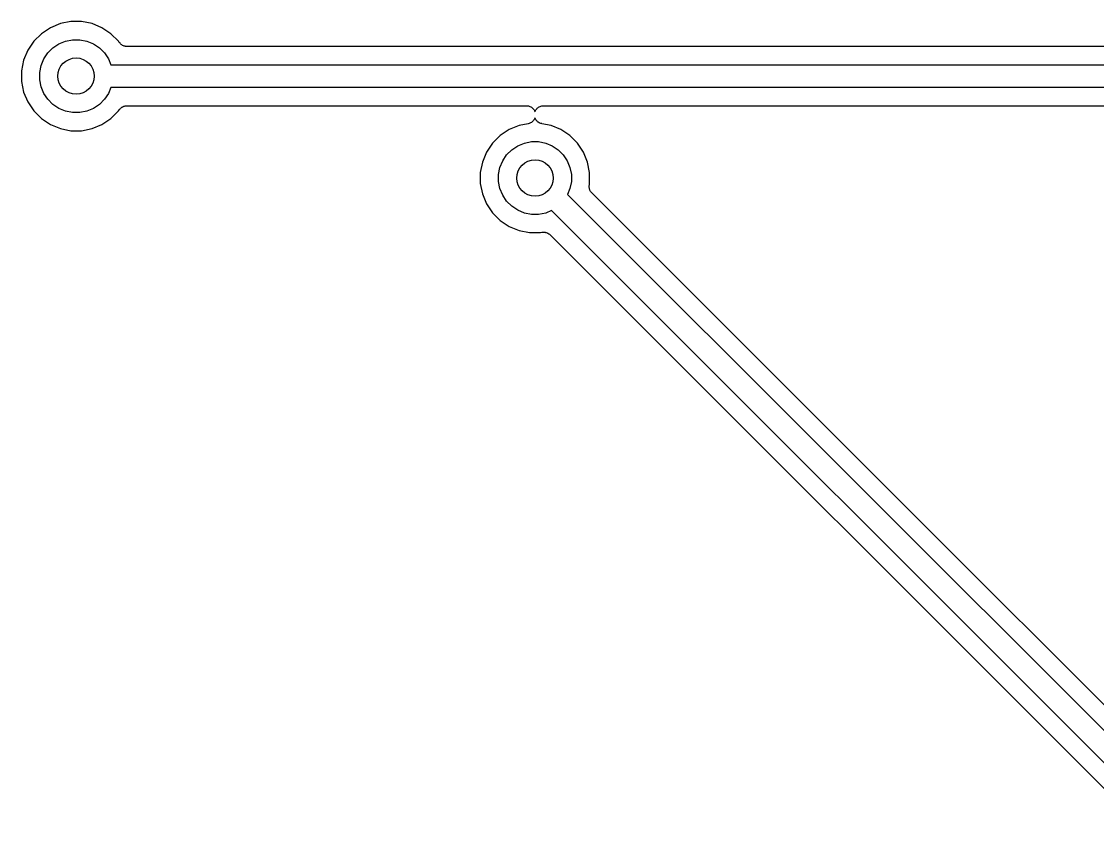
# Model space of a CAD drawing. Extents: x 0.9 to 12.6, y -6.4 to -2.3.
# Drawn here: x 11.4429 to 11.9083, y -3.261 to -2.9153 of the extents above; entities that cross this region are included whole.
import ezdxf

# ---------------------------------------------------------------- set-up
doc = ezdxf.new("R2010")
doc.units = 0
doc.header["$MEASUREMENT"] = 0
doc.layers.add('BLACK', color=7, linetype='CONTINUOUS')

msp = doc.modelspace()

# ---------------------------------------------------------------- linework, layer by layer
at = {"layer": 'BLACK', "linetype": 'CONTINUOUS'}
for p, q in [((11.4597, -2.91617), (11.4554, -2.91795)), ((11.4642, -2.91526), (11.4597, -2.91617)), ((11.4689, -2.91526), (11.4642, -2.91526)), ((11.4734, -2.91617), (11.4689, -2.91526)), ((11.4777, -2.91795), (11.4734, -2.91617)), ((11.4515, -2.92053), (11.4482, -2.92382)), ((11.4554, -2.91795), (11.4515, -2.92053)), ((11.4816, -2.92053), (11.4777, -2.91795)), ((11.4849, -2.92382), (11.4816, -2.92053)), ((11.4482, -2.92382), (11.4456, -2.92769)), ((11.4543, -2.92884), (11.4565, -2.92665)), ((11.4565, -2.92665), (11.4591, -2.92493)), ((11.4591, -2.92493), (11.4619, -2.92374)), ((11.4619, -2.92374), (11.465, -2.92313)), ((11.465, -2.92313), (11.4681, -2.92313)), ((11.4681, -2.92313), (11.4711, -2.92374)), ((11.4711, -2.92374), (11.474, -2.92493)), ((11.474, -2.92493), (11.4766, -2.92665)), ((11.4766, -2.92665), (11.4788, -2.92884)), ((11.4852, -2.92434), (11.4849, -2.92382)), ((11.4855, -2.92462), (11.4852, -2.92434)), ((11.4857, -2.9249), (11.4855, -2.92462)), ((11.4857, -2.92492), (11.4857, -2.9249)), ((11.4857, -2.92493), (11.4857, -2.92492)), ((11.486, -2.92516), (11.4857, -2.92493)), ((11.4863, -2.9254), (11.486, -2.92516)), ((11.4863, -2.92541), (11.4863, -2.9254)), ((11.4863, -2.92542), (11.4863, -2.92541)), ((11.4866, -2.92559), (11.4863, -2.92542)), ((11.487, -2.92577), (11.4866, -2.92559)), ((11.487, -2.92578), (11.487, -2.92577)), ((11.487, -2.92577), (11.487, -2.92577)), ((11.4873, -2.92589), (11.487, -2.92578)), ((11.4877, -2.926), (11.4873, -2.92589)), ((11.4877, -2.92601), (11.4877, -2.926)), ((11.4877, -2.926), (11.4877, -2.926)), ((11.4881, -2.92605), (11.4877, -2.92601)), ((11.4885, -2.92609), (11.4881, -2.92605)), ((12.0716, -2.92609), (11.4885, -2.92609)), ((11.4885, -2.92609), (11.4885, -2.92609)), ((11.4885, -2.92609), (11.4885, -2.92609)), ((11.4885, -2.92609), (11.4885, -2.92609)), ((11.4885, -2.92609), (11.4885, -2.92609)), ((11.4456, -2.92769), (11.4438, -2.93199)), ((11.4514, -2.93429), (11.4526, -2.93142)), ((11.4526, -2.93142), (11.4543, -2.92884)), ((11.4788, -2.92884), (11.4805, -2.93142)), ((11.4805, -2.93142), (11.4815, -2.93396)), ((11.4438, -2.93199), (11.4429, -2.93655)), ((11.4508, -2.93733), (11.4514, -2.93429)), ((11.4815, -2.93396), (12.0722, -2.93396)), ((11.4429, -2.93655), (11.4429, -2.94121)), ((11.4508, -2.94043), (11.4508, -2.93733)), ((11.4514, -2.94348), (11.4508, -2.94043)), ((11.4429, -2.94121), (11.4438, -2.94577)), ((11.4526, -2.94634), (11.4514, -2.94348)), ((11.4815, -2.9438), (11.4805, -2.94634)), ((12.0704, -2.9438), (11.4815, -2.9438)), ((11.4438, -2.94577), (11.4456, -2.95007)), ((11.4456, -2.95007), (11.4482, -2.95394)), ((11.4543, -2.94892), (11.4526, -2.94634)), ((11.4565, -2.95111), (11.4543, -2.94892)), ((11.4788, -2.94892), (11.4766, -2.95111)), ((11.4805, -2.94634), (11.4788, -2.94892)), ((11.4482, -2.95394), (11.4515, -2.95723)), ((11.4591, -2.95284), (11.4565, -2.95111)), ((11.4619, -2.95402), (11.4591, -2.95284)), ((11.465, -2.95463), (11.4619, -2.95402)), ((11.4681, -2.95463), (11.465, -2.95463)), ((11.4711, -2.95402), (11.4681, -2.95463)), ((11.474, -2.95284), (11.4711, -2.95402)), ((11.4766, -2.95111), (11.474, -2.95284)), ((11.4816, -2.95723), (11.4849, -2.95394)), ((11.4849, -2.95394), (11.4852, -2.95343)), ((11.4852, -2.95341), (11.4853, -2.95338)), ((11.4852, -2.95343), (11.4852, -2.95341)), ((11.4852, -2.95341), (11.4852, -2.95341)), ((11.4852, -2.95341), (11.4852, -2.95341)), ((11.4853, -2.95338), (11.4855, -2.9531)), ((11.4855, -2.9531), (11.4857, -2.95282)), ((11.4857, -2.95281), (11.4858, -2.95279)), ((11.4857, -2.95282), (11.4857, -2.95281)), ((11.4858, -2.95279), (11.486, -2.95256)), ((11.486, -2.95256), (11.4863, -2.95233)), ((11.4863, -2.95233), (11.4864, -2.95231)), ((11.4863, -2.95233), (11.4863, -2.95233)), ((11.4864, -2.95231), (11.4867, -2.95215)), ((11.4867, -2.95215), (11.487, -2.95197)), ((11.487, -2.95196), (11.4874, -2.95186)), ((11.487, -2.95197), (11.487, -2.95196)), ((11.487, -2.95197), (11.487, -2.95197)), ((11.4874, -2.95186), (11.4877, -2.95175)), ((11.4877, -2.95175), (11.4878, -2.95175)), ((11.4878, -2.95174), (11.4881, -2.95171)), ((11.4878, -2.95175), (11.4878, -2.95174)), ((11.4881, -2.95171), (11.4885, -2.95168)), ((11.4885, -2.95168), (11.6613, -2.95168)), ((11.6613, -2.95168), (11.6613, -2.95168)), ((11.6613, -2.95168), (11.6613, -2.95168)), ((11.6613, -2.95168), (11.6613, -2.95168)), ((11.6613, -2.95168), (11.6613, -2.95168)), ((11.6613, -2.95168), (11.6617, -2.95172)), ((11.6617, -2.95172), (11.6621, -2.95176)), ((11.6621, -2.95176), (11.6621, -2.95176)), ((11.6621, -2.95176), (11.6621, -2.95176)), ((11.6621, -2.95176), (11.6625, -2.95188)), ((11.6625, -2.95188), (11.6628, -2.95199)), ((11.6628, -2.95199), (11.6628, -2.95199)), ((11.6628, -2.95199), (11.6628, -2.952)), ((11.6628, -2.952), (11.6632, -2.95219)), ((11.6632, -2.95219), (11.6635, -2.95236)), ((11.6635, -2.95236), (11.6635, -2.95236)), ((11.6635, -2.95236), (11.6635, -2.95237)), ((11.6635, -2.95237), (11.6638, -2.95261)), ((11.6638, -2.95261), (11.6641, -2.95286)), ((11.6641, -2.95286), (11.6641, -2.95286)), ((11.6641, -2.95286), (11.6641, -2.95286)), ((11.6641, -2.95286), (11.6643, -2.95315)), ((11.6643, -2.95315), (11.6646, -2.95346)), ((11.6646, -2.95346), (11.6646, -2.95346)), ((11.6646, -2.95346), (11.6646, -2.95346)), ((11.6646, -2.95346), (11.6647, -2.95378)), ((11.6647, -2.95378), (11.6649, -2.95414)), ((11.6649, -2.95414), (11.6649, -2.95414)), ((11.6649, -2.95414), (11.6649, -2.95414)), ((11.6649, -2.95414), (11.665, -2.95433)), ((11.665, -2.95409), (11.6652, -2.95374)), ((11.665, -2.95433), (11.665, -2.95409)), ((11.665, -2.95409), (11.665, -2.95409)), ((11.665, -2.95409), (11.665, -2.95409)), ((11.6652, -2.95374), (11.6654, -2.95341)), ((11.6654, -2.95341), (11.6657, -2.9531)), ((11.6654, -2.95341), (11.6654, -2.95341)), ((11.6654, -2.95341), (11.6654, -2.95341)), ((11.6657, -2.9531), (11.6659, -2.95282)), ((11.6659, -2.95282), (11.6662, -2.95257)), ((11.6659, -2.95282), (11.6659, -2.95282)), ((11.6659, -2.95282), (11.6659, -2.95282)), ((11.6662, -2.95257), (11.6665, -2.95233)), ((11.6665, -2.95233), (11.6668, -2.95216)), ((11.6665, -2.95233), (11.6665, -2.95233)), ((11.6665, -2.95233), (11.6665, -2.95233)), ((11.6668, -2.95216), (11.6672, -2.95197)), ((11.6672, -2.95197), (11.6675, -2.95186)), ((11.6672, -2.95197), (11.6672, -2.95197)), ((11.6672, -2.95197), (11.6672, -2.95197)), ((11.6675, -2.95186), (11.6679, -2.95175)), ((11.6679, -2.95175), (11.6683, -2.95171)), ((11.6679, -2.95175), (11.6679, -2.95175)), ((11.6679, -2.95175), (11.6679, -2.95175)), ((11.6683, -2.95171), (11.6687, -2.95168)), ((11.6687, -2.95168), (12.0655, -2.95168)), ((11.4515, -2.95723), (11.4554, -2.95982)), ((11.4777, -2.95982), (11.4816, -2.95723)), ((11.662, -2.95948), (11.6581, -2.96026)), ((11.6624, -2.95937), (11.662, -2.95948)), ((11.662, -2.95948), (11.662, -2.95948)), ((11.662, -2.95948), (11.662, -2.95948)), ((11.662, -2.95948), (11.662, -2.95948)), ((11.6628, -2.95925), (11.6624, -2.95937)), ((11.6631, -2.95906), (11.6628, -2.95925)), ((11.6628, -2.95925), (11.6628, -2.95925)), ((11.6628, -2.95925), (11.6628, -2.95925)), ((11.6634, -2.95889), (11.6631, -2.95906)), ((11.6637, -2.95865), (11.6634, -2.95889)), ((11.6634, -2.95889), (11.6634, -2.95889)), ((11.6634, -2.95889), (11.6634, -2.95889)), ((11.664, -2.95841), (11.6637, -2.95865)), ((11.6643, -2.9581), (11.664, -2.9584)), ((11.664, -2.9584), (11.664, -2.95841)), ((11.664, -2.95841), (11.664, -2.95841)), ((11.6645, -2.95782), (11.6643, -2.9581)), ((11.6647, -2.95749), (11.6645, -2.95781)), ((11.6645, -2.95781), (11.6645, -2.95781)), ((11.6645, -2.95781), (11.6645, -2.95782)), ((11.6649, -2.95714), (11.6647, -2.95749)), ((11.665, -2.9569), (11.6649, -2.95714)), ((11.6649, -2.95714), (11.6649, -2.95714)), ((11.6649, -2.95714), (11.6649, -2.95714)), ((11.665, -2.95709), (11.665, -2.9569)), ((11.6652, -2.95743), (11.665, -2.95709)), ((11.665, -2.95709), (11.665, -2.95709)), ((11.665, -2.95709), (11.665, -2.95709)), ((11.6654, -2.95777), (11.6652, -2.95743)), ((11.6656, -2.95806), (11.6654, -2.95777)), ((11.6654, -2.95777), (11.6654, -2.95777)), ((11.6654, -2.95777), (11.6654, -2.95777)), ((11.6659, -2.95837), (11.6656, -2.95806)), ((11.6661, -2.95861), (11.6659, -2.95837)), ((11.6659, -2.95837), (11.6659, -2.95837)), ((11.6659, -2.95837), (11.6659, -2.95837)), ((11.6664, -2.95886), (11.6661, -2.95861)), ((11.6668, -2.95904), (11.6664, -2.95886)), ((11.6664, -2.95886), (11.6664, -2.95886)), ((11.6664, -2.95886), (11.6664, -2.95886)), ((11.6671, -2.95923), (11.6668, -2.95904)), ((11.6675, -2.95935), (11.6671, -2.95923)), ((11.6671, -2.95923), (11.6671, -2.95923)), ((11.6671, -2.95923), (11.6671, -2.95923)), ((11.6678, -2.95946), (11.6675, -2.95935)), ((11.6679, -2.95946), (11.6678, -2.95946)), ((11.6679, -2.95948), (11.6679, -2.95946)), ((11.6679, -2.95946), (11.6679, -2.95946)), ((11.6679, -2.95946), (11.6679, -2.95946)), ((11.6719, -2.96026), (11.6679, -2.95948)), ((11.4554, -2.95982), (11.4597, -2.9616)), ((11.4597, -2.9616), (11.4642, -2.9625)), ((11.4642, -2.9625), (11.4689, -2.9625)), ((11.4689, -2.9625), (11.4734, -2.9616)), ((11.4734, -2.9616), (11.4777, -2.95982)), ((11.6538, -2.96204), (11.6499, -2.96463)), ((11.6581, -2.96026), (11.6538, -2.96204)), ((11.6762, -2.96204), (11.6719, -2.96026)), ((11.68, -2.96463), (11.6762, -2.96204)), ((11.6466, -2.96792), (11.644, -2.97179)), ((11.6499, -2.96463), (11.6466, -2.96792)), ((11.6575, -2.96902), (11.6604, -2.96783)), ((11.6604, -2.96783), (11.6634, -2.96723)), ((11.6634, -2.96723), (11.6665, -2.96723)), ((11.6665, -2.96723), (11.6696, -2.96783)), ((11.6696, -2.96783), (11.6724, -2.96902)), ((11.6833, -2.96792), (11.68, -2.96463)), ((11.6859, -2.97179), (11.6833, -2.96792)), ((11.644, -2.97179), (11.6423, -2.97609)), ((11.651, -2.97552), (11.6527, -2.97294)), ((11.6527, -2.97294), (11.6549, -2.97074)), ((11.6549, -2.97074), (11.6575, -2.96902)), ((11.6724, -2.96902), (11.675, -2.97074)), ((11.675, -2.97074), (11.6772, -2.97294)), ((11.6772, -2.97294), (11.6789, -2.97552)), ((11.6877, -2.97609), (11.6859, -2.97179)), ((11.6423, -2.97609), (11.6413, -2.98065)), ((11.6498, -2.97838), (11.651, -2.97552)), ((11.6789, -2.97552), (11.6801, -2.97838)), ((11.6886, -2.98065), (11.6877, -2.97609)), ((11.6413, -2.98065), (11.6413, -2.9853)), ((11.6492, -2.98142), (11.6498, -2.97838)), ((11.6492, -2.98453), (11.6492, -2.98142)), ((11.6801, -2.97838), (11.6807, -2.98142)), ((11.6807, -2.98142), (11.6807, -2.98453)), ((11.6886, -2.9853), (11.6886, -2.98065)), ((11.6413, -2.9853), (11.6423, -2.98987)), ((11.6498, -2.98757), (11.6492, -2.98453)), ((11.6807, -2.98453), (11.6801, -2.98757)), ((11.6884, -2.98628), (11.6885, -2.98591)), ((11.6884, -2.98663), (11.6884, -2.98628)), ((11.6884, -2.98665), (11.6884, -2.98663)), ((11.6884, -2.98667), (11.6884, -2.98665)), ((11.6884, -2.98704), (11.6884, -2.98667)), ((11.6885, -2.9874), (11.6884, -2.98704)), ((11.6885, -2.98591), (11.6886, -2.9853)), ((11.6885, -2.98742), (11.6885, -2.9874)), ((11.6885, -2.98744), (11.6885, -2.98742)), ((11.6886, -2.98779), (11.6885, -2.98744)), ((11.6423, -2.98987), (11.644, -2.99417)), ((11.651, -2.99044), (11.6498, -2.98757)), ((11.6527, -2.99301), (11.651, -2.99044)), ((11.6801, -2.98757), (11.6791, -2.99011)), ((11.6791, -2.99011), (12.0242, -3.33523)), ((11.6887, -2.98814), (11.6886, -2.98779)), ((11.6887, -2.98816), (11.6887, -2.98814)), ((11.6887, -2.98817), (11.6887, -2.98816)), ((11.6889, -2.98849), (11.6887, -2.98817)), ((11.689, -2.98882), (11.6889, -2.98849)), ((11.689, -2.98884), (11.689, -2.98882)), ((11.689, -2.98885), (11.689, -2.98884)), ((11.6893, -2.98913), (11.689, -2.98885)), ((11.6895, -2.98942), (11.6893, -2.98913)), ((11.6895, -2.98945), (11.6895, -2.98942)), ((11.6895, -2.98946), (11.6895, -2.98945)), ((11.6895, -2.98945), (11.6895, -2.98945)), ((11.6895, -2.98945), (11.6895, -2.98945)), ((11.8315, -3.13139), (11.6895, -2.98946)), ((11.644, -2.99417), (11.6466, -2.99803)), ((11.6549, -2.99521), (11.6527, -2.99301)), ((11.6575, -2.99693), (11.6549, -2.99521)), ((11.6466, -2.99803), (11.6499, -3.00132)), ((11.6499, -3.00132), (11.6538, -3.00391)), ((11.6604, -2.99812), (11.6575, -2.99693)), ((11.6634, -2.99872), (11.6604, -2.99812)), ((11.6665, -2.99872), (11.6634, -2.99872)), ((11.6696, -2.99812), (11.6665, -2.99872)), ((11.6721, -2.99707), (11.6696, -2.99812)), ((12.016, -3.34092), (11.6721, -2.99707)), ((11.6538, -3.00391), (11.6581, -3.00569)), ((11.6581, -3.00569), (11.6626, -3.0066)), ((11.6626, -3.0066), (11.6673, -3.0066)), ((11.6673, -3.0066), (11.6679, -3.00648)), ((11.6679, -3.00648), (11.6679, -3.00647)), ((11.6679, -3.00647), (11.6679, -3.00647)), ((11.6679, -3.00647), (11.6679, -3.00647)), ((11.6679, -3.00647), (11.668, -3.00647)), ((11.668, -3.00647), (11.6683, -3.00644)), ((11.6683, -3.00644), (11.6687, -3.0064)), ((11.6687, -3.0064), (11.6687, -3.0064)), ((11.6687, -3.0064), (11.6687, -3.0064)), ((11.6687, -3.0064), (11.6691, -3.00644)), ((11.6691, -3.00644), (11.6694, -3.00648)), ((11.6694, -3.00648), (11.6695, -3.00649)), ((11.6695, -3.00649), (11.6695, -3.00649)), ((11.6695, -3.00649), (11.6698, -3.0066)), ((11.6698, -3.0066), (11.6702, -3.0067)), ((11.6702, -3.0067), (11.6702, -3.00671)), ((11.6702, -3.00671), (11.6702, -3.00672)), ((11.6702, -3.00672), (11.6705, -3.00689)), ((11.6705, -3.00689), (11.6709, -3.00707)), ((11.6709, -3.00707), (11.6709, -3.00708)), ((11.6709, -3.00708), (11.6709, -3.00709)), ((11.6709, -3.00709), (11.6712, -3.00732)), ((11.6712, -3.00732), (11.6715, -3.00756)), ((11.6715, -3.00756), (12.0069, -3.34303)), ((12.0293, -3.32925), (11.8315, -3.13139)), ((11.8315, -3.13139), (11.8315, -3.13139))]:
    msp.add_line(p, q, dxfattribs=at)
at = {"layer": 'BLACK'}
for centre in [(11.4665, -2.93888), (11.665, -2.98298)]:
    msp.add_circle(centre, 0.00787, dxfattribs=at)

doc.saveas('drawing.dxf')
